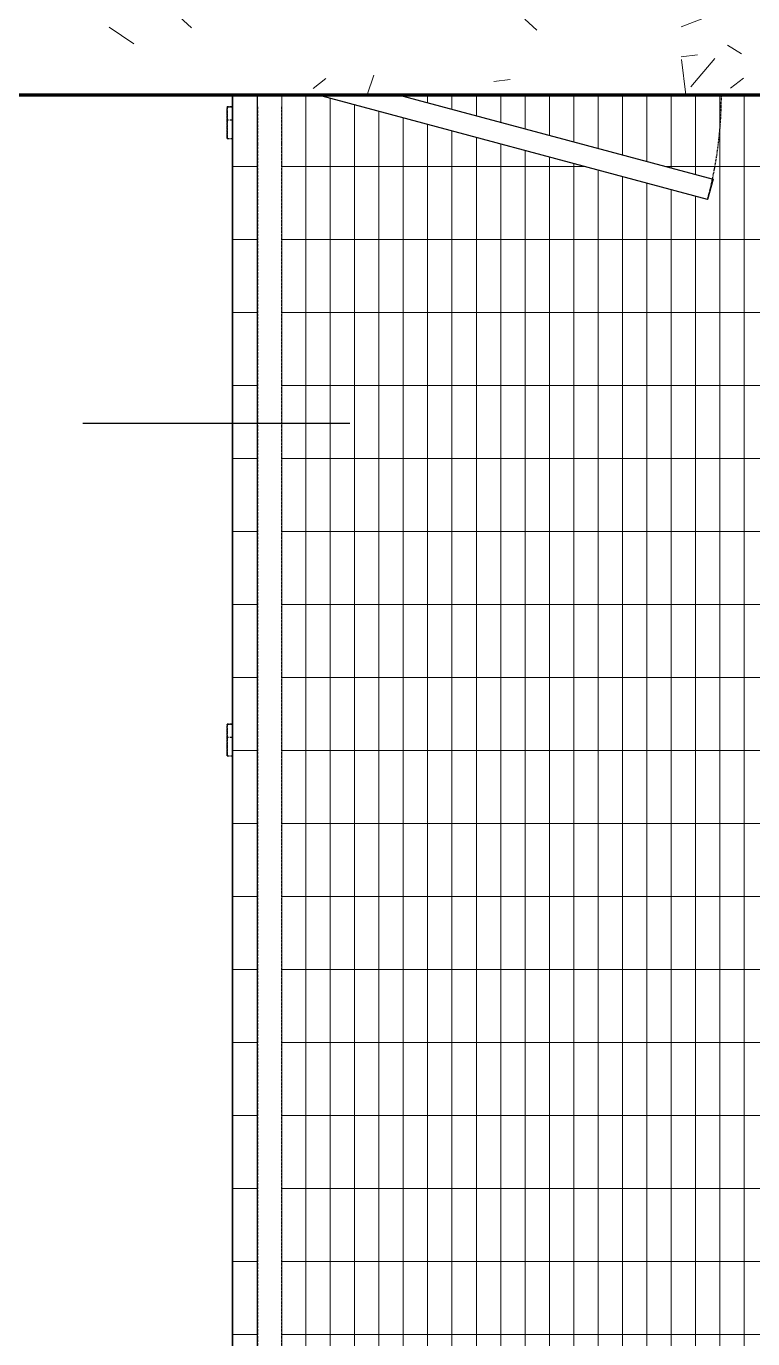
# Model space of a CAD drawing. Header units: millimetres. Extents: x -4391136 to -1798569, y -886572 to -291056.
# Drawn here: x -2309737 to -2308245, y -371537 to -368840 of the extents above; entities that cross this region are included whole.
import ezdxf

# ---------------------------------------------------------------- set-up
doc = ezdxf.new("R2010")
doc.units = ezdxf.units.MM
doc.linetypes.add('Xref-C-1-PP17-AR-2214-01-B$0$DPA_Hidden 50', pattern=[3, 2, -1])
doc.linetypes.add('Xref-C-1-PP17-AR-2214-01-B$0$Hidden', pattern=[7.143800000000001, 4.7625, -2.3813])
for name, color, linetype in [('_PP-Dim', 7, 'Continuous'), ('Xref-C-1-PP17-AR-2214-01-B$0$A-DETL-MBND', 7, 'Xref-C-1-PP17-AR-2214-01-B$0$Hidden'), ('Xref-C-1-PP17-AR-2214-01-B$0$A-DOOR-E', 7, 'Continuous'), ('Xref-C-1-PP17-AR-2214-01-B$0$A-DOOR-IDEN', 7, 'Continuous'), ('Xref-C-1-PP17-AR-2214-01-B$0$A-DOOR-OPNG', 7, 'Xref-C-1-PP17-AR-2214-01-B$0$DPA_Hidden 50'), ('Xref-C-1-PP17-AR-2214-01-B$0$A-FLOR-E', 7, 'Continuous'), ('Xref-C-1-PP17-AR-2214-01-B$0$A-FLOR-HRAL', 7, 'Continuous'), ('Xref-C-1-PP17-AR-2214-01-B$0$A-FLOR-PATT', 7, 'Continuous'), ('Xref-C-1-PP17-AR-2214-01-B$0$A-Wall', 7, 'Continuous'), ('Xref-C-1-PP17-AR-2214-01-B$0$A-WALL-PATT', 7, 'Continuous'), ('Xref-C-1-PP17-AR-2214-01-B$0$WALL-E', 7, 'Continuous')]:
    doc.layers.add(name, color=color, linetype=linetype)

# ---------------------------------------------------------------- blocks, each defined once
blk = doc.blocks.new('Xref-C-1-PP17-AR-2214-01-B$0$Handrail Type - Handrail_Internal_-27064389-ENTRANCE 2 - LOWER ROOF FLOOR PLAN01-flat-1')
at = {"layer": 'Xref-C-1-PP17-AR-2214-01-B$0$A-DETL-MBND', "color": 7}
for p, q in [((-2733004.878804117, -497478.9466690928), (-2733004.878804117, -501848.9466707962)), ((-2732954.878804117, -501848.9466707962), (-2732954.878804117, -497478.9466690928)), ((-2733004.878804117, -501848.9466707962), (-2733004.878804117, -501923.9466707961)), ((-2732954.878804117, -501923.9466707961), (-2732954.878804117, -501848.9466707962))]:
    blk.add_line(p, q, dxfattribs=at)
blk = doc.blocks.new('Xref-C-1-PP17-AR-2214-01-B$0$C-Channels - C125x65x13_4 kg_m-22771050-ENTRANCE 2 - LOWER ROOF FLOOR PLAN01-flat-1')
at = {"layer": 'Xref-C-1-PP17-AR-2214-01-B$0$A-DETL-MBND', "color": 7}
for p, q in [((-750, -27.40000000002328), (-750, 37.59999999997672)), ((-750, 37.59999999997672), (-750, -27.40000000002328)), ((-750, 35.84264068712946), (-750, 31.59999999997672)), ((-750, 31.59999999997672), (-750, 35.84264068712946)), ((-750, 31.59999999997672), (-750, -19.40000000002328)), ((-750, -19.40000000002328), (-750, 31.59999999997672)), ((749.9999999967404, 37.59999999939464), (739.9911801032722, 37.59999999939464)), ((750, 37.59999999997672), (739.9911801065318, 37.59999999997672)), ((750, 37.59999999997672), (739.9911801065318, 37.59999999997672)), ((750, -27.40000000002328), (750, 37.59999999997672)), ((750, 37.59999999997672), (750, -27.40000000002328)), ((750, 35.84264068712946), (750, 31.59999999997672)), ((750, 31.59999999997672), (750, 35.84264068712946)), ((750, 31.59999999997672), (750, -19.40000000002328)), ((750, -19.40000000002328), (750, 31.59999999997672)), ((739.9911801065318, 0), (750, 0)), ((739.9911801065318, -27.40000000002328), (750, -27.40000000002328)), ((750, -27.40000000002328), (739.9911801065318, -27.40000000002328))]:
    blk.add_line(p, q, dxfattribs=at)
blk = doc.blocks.new('Xref-C-1-PP17-AR-2214-01-B$0$C-Channels - C125x65x13_4 kg_m-22771050-ENTRANCE 2 - LOWER ROOF FLOOR PLAN01-flat-2')
at = {"layer": 'Xref-C-1-PP17-AR-2214-01-B$0$A-DETL-MBND', "color": 7}
for p, q in [((-750, -27.40000000002328), (-750, 37.59999999997672)), ((-750, 37.59999999997672), (-750, -27.40000000002328)), ((-750, 35.84264068712946), (-750, 31.59999999997672)), ((-750, 31.59999999997672), (-750, 35.84264068712946)), ((-750, 31.59999999997672), (-750, -19.40000000002328)), ((-750, -19.40000000002328), (-750, 31.59999999997672)), ((749.9999999967404, 37.59999999939464), (739.9911801032722, 37.59999999939464)), ((750, 37.59999999997672), (739.9911801065318, 37.59999999997672)), ((750, 37.59999999997672), (739.9911801065318, 37.59999999997672)), ((750, -27.40000000002328), (750, 37.59999999997672)), ((750, 37.59999999997672), (750, -27.40000000002328)), ((750, 35.84264068712946), (750, 31.59999999997672)), ((750, 31.59999999997672), (750, 35.84264068712946)), ((750, 31.59999999997672), (750, -19.40000000002328)), ((750, -19.40000000002328), (750, 31.59999999997672)), ((739.9911801065318, 0), (750, 0)), ((739.9911801065318, -27.40000000002328), (750, -27.40000000002328)), ((750, -27.40000000002328), (739.9911801065318, -27.40000000002328))]:
    blk.add_line(p, q, dxfattribs=at)
blk = doc.blocks.new('Xref-C-1-PP17-AR-2214-01-B$0$DPA-AR_AC-SG-SW - A7_900x1350mm_TYP-23332152-ENTRANCE 2 - LOWER ROOF FLOOR PLAN01-flat-1')
at = {"layer": 'Xref-C-1-PP17-AR-2214-01-B$0$A-DOOR-E', "color": 7}
for p, q in [((-397.8155742981471, 273.3353366337251), (-386.6837831083685, 314.869457846391)), ((-386.6837831083685, 314.869457846391), (415.0213472764008, 100)), ((248.9204953559674, 99.99999999994179), (-397.8155742981471, 273.3353366337251))]:
    blk.add_line(p, q, dxfattribs=at)
at = {"layer": 'Xref-C-1-PP17-AR-2214-01-B$0$A-DOOR-OPNG', "color": 7}
blk.add_arc((415, 100), 830.0000000000076, 164.9960701521514, 180, dxfattribs=at)
blk = doc.blocks.new('Xref-C-1-PP17-AR-2214-01-B$0$Top Rail Type - Top Rail_Internal_-V30-ENTRANCE 2 - LOWER ROOF FLOOR PLAN01-flat-1')
at = {"layer": 'Xref-C-1-PP17-AR-2214-01-B$0$A-FLOR-HRAL', "color": 7, "lineweight": 9}
for p, q in [((-2733004.878804114, -501848.9466707957), (-2733004.878804114, -497478.9466690923)), ((-2732954.878804114, -501848.9466707957), (-2732954.878804114, -497478.9466690923)), ((-2733004.878804114, -501948.9466707956), (-2733004.878804114, -501848.9466707957)), ((-2732954.878804114, -501948.9466707956), (-2732954.878804114, -501848.9466707957)), ((-2733004.878804114, -501948.9466707956), (-2732954.878804114, -501948.9466707956))]:
    blk.add_line(p, q, dxfattribs=at)
blk = doc.blocks.new('Xref-C-1-PP17-AR-2214-01-B$0$Top Rail Type - Top Rail_Internal_-12767179-ENTRANCE 2 - LOWER ROOF FLOOR PLAN01-flat-1')
at = {"layer": 'Xref-C-1-PP17-AR-2214-01-B$0$A-FLOR-HRAL', "color": 7, "lineweight": 9}
for p, q in [((-2733004.878804117, -497478.9466690928), (-2733004.878804117, -501848.9466707962)), ((-2732954.878804117, -501848.9466707962), (-2732954.878804117, -497478.9466690928))]:
    blk.add_line(p, q, dxfattribs=at)
at = {"layer": 'Xref-C-1-PP17-AR-2214-01-B$0$A-FLOR-HRAL', "color": 7, "lineweight": 9, "flags": 128}
for points in [[(-2733004.878804117, -501848.9466707962), (-2733004.878804117, -501851.9458708602), (-2733004.878804117, -501854.9402728439), (-2733004.878804117, -501857.9250863429), (-2733004.878804117, -501860.8955362923), (-2733004.878804117, -501863.8468706059), (-2733004.878804117, -501866.7743677783), (-2733004.878804117, -501869.6733444385), (-2733004.878804117, -501872.5391628424), (-2733004.878804117, -501875.3672382918), (-2733004.878804117, -501878.1530464693), (-2733004.878804117, -501880.8921306762), (-2733004.878804117, -501883.5801089618), (-2733004.878804117, -501886.2126811345), (-2733004.878804117, -501888.7856356403), (-2733004.878804117, -501891.2948563008), (-2733004.878804117, -501893.7363288984), (-2733004.878804117, -501896.1061475975), (-2733004.878804117, -501898.4005211941), (-2733004.878804117, -501900.6157791794), (-2733004.878804117, -501902.7483776137), (-2733004.878804117, -501904.794904794), (-2733004.878804117, -501906.7520867136), (-2733004.878804117, -501908.6167922989), (-2733004.878804117, -501910.3860384188), (-2733004.878804117, -501912.0569946568), (-2733004.878804117, -501913.6269878395), (-2733004.878804117, -501915.0935063126), (-2733004.878804117, -501916.4542039594), (-2733004.878804117, -501917.7069039541), (-2733004.878804117, -501918.8496022437), (-2733004.878804117, -501919.8804707549), (-2733004.878804117, -501920.7978603179), (-2733004.878804117, -501921.6003033051), (-2733004.878804117, -501922.2865159788), (-2733004.878804117, -501922.8554005453), (-2733004.878804117, -501923.3060469106), (-2733004.878804117, -501923.6377341365), (-2733004.878804117, -501923.8499315944), (-2733004.878804117, -501923.9422998134), (-2733004.878804117, -501923.9466707961)], [(-2732954.878804117, -501923.9466707961), (-2732954.878804117, -501923.8866787957), (-2732954.878804117, -501923.7067987689), (-2732954.878804117, -501923.4073184852), (-2732954.878804117, -501922.9887170494), (-2732954.878804117, -501922.4516641343), (-2732954.878804117, -501921.7970189101), (-2732954.878804117, -501921.0258286694), (-2732954.878804117, -501920.1393271524), (-2732954.878804117, -501919.138932572), (-2732954.878804117, -501918.0262453464), (-2732954.878804117, -501916.8030455377), (-2732954.878804117, -501915.4712900046), (-2732954.878804117, -501914.033109272), (-2732954.878804117, -501912.4908041222), (-2732954.878804117, -501910.8468419144), (-2732954.878804117, -501909.1038526375), (-2732954.878804117, -501907.2646247025), (-2732954.878804117, -501905.3321004818), (-2732954.878804117, -501903.3093716017), (-2732954.878804117, -501901.1996739972), (-2732954.878804117, -501899.0063827343), (-2732954.878804117, -501896.733006611), (-2732954.878804117, -501894.3831825444), (-2732954.878804117, -501891.9606697515), (-2732954.878804117, -501889.4693437364), (-2732954.878804117, -501886.9131900886), (-2732954.878804117, -501884.2962981092), (-2732954.878804117, -501881.622854267), (-2732954.878804117, -501878.8971355017), (-2732954.878804117, -501876.123502382), (-2732954.878804117, -501873.3063921291), (-2732954.878804117, -501870.4503115185), (-2732954.878804117, -501867.5598296701), (-2732954.878804117, -501864.6395707381), (-2732954.878804117, -501861.6942065137), (-2732954.878804117, -501858.7284489516), (-2732954.878804117, -501855.747042631), (-2732954.878804117, -501852.7547571663), (-2732954.878804117, -501849.7563795755), (-2732954.878804117, -501848.9466707962)]]:
    blk.add_lwpolyline(points, dxfattribs=at)
blk = doc.blocks.new('W-1-PP17-ENT2_REV00_20260526-152612_EX_LOPF-1')
at = {"layer": 'Xref-C-1-PP17-AR-2214-01-B$0$A-FLOR-PATT', "lineweight": 9}
h = blk.add_hatch(dxfattribs=at)
h.set_pattern_fill('ACET-2D-FP_19', angle=-89.99999999999999, style=0, pattern_type=2)
h.set_pattern_definition([(0, (-2850021.692329207, -514912.8657087464), (-1.722546424198833e-14, 50.00000000000001), []), (90, (-2850021.692329207, -514912.8657087464), (-150, -5.167639272596499e-14), [])])
h.paths.add_polyline_path([(-959.999998299405, -5134.580956430233), (-959.999998299405, -5187.499999996799), (-734.9999982989393, -5187.499999996799), (-734.9999982989393, -5139.999999996799), (-729.999998299405, -5139.999999996799), (-729.999998299405, -5067.499999997264), (-959.999998299405, -5067.499999997264)], flags=17)
h.paths.add_polyline_path([(-935.3241773564368, -5637.499999997264), (-959.999998299405, -5637.499999997264), (-959.999998299405, -5757.499999996799), (-729.999998299405, -5757.499999996799), (-729.999998299405, -5684.999999996799), (-734.9999982989393, -5684.999999996799), (-734.9999982989393, -5637.499999997264)], flags=17)
h.paths.add_polyline_path([(-967.499998299405, -5632.333333330287), (-967.499998299405, -5632.499999996799), (-904.999998299405, -5632.499999996799), (-904.999998299405, -5192.499999997264), (-967.499998299405, -5192.66666666331)], flags=17)
h.paths.add_polyline_path([(-5300.000000002328, -7187.865904628357), (-5300.000000002328, -7239.999999996333), (-729.999998299405, -7239.999999996333), (-729.999998299405, -7187.865904628357)])
h.paths.add_polyline_path([(-5300.000000002328, -7065.021347273199), (-5300.000000002328, -7091.186842382944), (-5300.000000002328, -7137.865904628357), (-729.999998299405, -7137.865904628357), (-729.999998299405, -5762.499999997264), (-1009.999998299405, -5762.499999997264), (-1009.999998299405, -5632.499999996799), (-1002.499998299405, -5632.499999996799), (-1002.499998299405, -5192.499999997264), (-1009.999998299405, -5192.499999997264), (-1009.999998299405, -5062.499999996799), (-729.999998299405, -5062.499999996799), (-729.999998299405, -4899.999999996799), (-2750.000000002794, -4899.999999996799), (-2750.000000002794, -6079.999999996799), (-3550.000000002794, -6079.999999996799), (-3550.000000002794, -4899.999999996799), (-3750.000000002794, -4899.999999996799), (-3750.000000002794, -5749.999999997264), (-4209.978652725928, -5749.999999997264), (-5011.683783110697, -5964.869457843306), (-5022.815574300475, -5923.335336630291), (-4376.079504647758, -5749.999999997264), (-5300.000000002328, -5749.999999997264), (-5300.000000002328, -6898.920495353232), (-5126.664663368836, -6252.184425699583), (-5085.130542156287, -6263.316216888896)])
at = {"layer": 'Xref-C-1-PP17-AR-2214-01-B$0$A-WALL-PATT', "lineweight": 9}
h = blk.add_hatch(dxfattribs=at)
h.set_pattern_fill('ACET-2D-FP_6', angle=-39.99999999997265, style=0, pattern_type=2)
h.set_pattern_definition([(140.0000000000273, (-5300.000273352955, -7452.49991474679), (-385.17504819663, -459.0337474662813), [76.2000000016863, -838.2000000185496]), (85.00000000002728, (-5300.000273352955, -7452.49991474679), (-746.182703292987, 65.28252745699113), [60.95999998934607, -670.5599998828066]), (190.4510000000273, (-5294.686775229871, -7391.771650662238), (127.8976821521067, -693.3830033084379), [64.75999999792225, -712.3599999771448]), (136.1840000000273, (-5503.19981222041, -7452.499724316935), (-622.306418101827, -648.5724861947823), [114.3000000090041, -1257.300000099045]), (186.6360000000273, (-5489.186372125987, -7362.140300709347), (122.2199233644646, -1050.534318669234), [97.13999999808287, -1068.539999978911]), (81.18400000002735, (-5503.19981222041, -7452.499724316935), (-1110.274966523866, 172.1971373409029), [91.44000001127148, -1005.840000123987]), (111.0000000000273, (-5452.400153682567, -7350.900385513029), (-559.4256646492287, -214.7433929350229), [76.20000000026224, -838.2000000028846]), (56.00000000002737, (-5452.400153682567, -7350.900385513029), (-620.9765001018534, 418.8539380771107), [60.96000000798914, -670.5600000878804]), (161.4510000000273, (-5418.311747249216, -7300.362332455406), (-224.2969171917646, -668.4524659444579), [64.76000000175955, -712.360000019355]), (127.5000000000273, (-5300.000273352955, -7452.49991474679), (-206.9121046008077, -158.7692419998349), [33.52799999595497, -628.9039999241251, 33.52799999595497, -1320.291999840712]), (127.5000000000273, (-5300.000273352955, -7452.49991474679), (-206.9121046008077, -158.7692419998349), [-695.959999916035, -647.1919999219186, 33.52799999595497, -639.571999922838]), (97.50000000002731, (-5300.000273352955, -7452.49991474679), (-359.3065578895622, -47.30360574601231), [33.52800000462985, -354.5840000489642, 33.52800000462985, -870.2040001201657]), (97.50000000002731, (-5300.000273352955, -7452.49991474679), (-359.3065578895622, -47.30360574601231), [-421.6400000582239, -613.6640000847402, 33.52800000462985, -223.0120000307955]), (57.50000000002731, (-5300.000251204241, -7679.067727875954), (-229.4741615089589, 146.1911639207974), [33.52800000332779, -220.4720000218828, -1844.040000183029]), (57.50000000002731, (-5300.000251204241, -7679.067727875954), (-229.4741615089589, 146.1911639207974), [-254.0000000252106, 33.52800000332779, -758.9520000753291, -1051.560000104372]), (57.50000000002731, (-5300.000251204241, -7679.067727875954), (-229.4741615089589, 146.1911639207974), [-1046.480000103867, 33.52800000332779, -1018.032000101044]), (47.50000000002732, (-5299.999580374919, -7780.668140097114), (-350.416859014542, 321.097891815938), [33.52800000205954, -296.6720000182238, 33.52800000205954, -1239.52000007614]), (47.50000000002732, (-5299.999580374919, -7780.668140097114), (-350.416859014542, 321.097891815938), [-363.7280000223428, -492.7600000302689, 33.52800000205954, -713.2320000438118])])
h.paths.add_polyline_path([(-5500.000000002328, -9752.170847279544), (-5500.000000002328, -9905.01763978327), (-5300.000000002328, -9905.01763978327), (-5300.000000002328, -4899.999999996799), (-5500.000000002328, -4899.999999996799)])
at = {"layer": 'Xref-C-1-PP17-AR-2214-01-B$0$A-DOOR-IDEN', "color": 7}
blk.add_line((-4625.000000001863, -6998.25656134967), (-4625.000000001863, -7546.274521124607), dxfattribs=at)
at = {"layer": 'Xref-C-1-PP17-AR-2214-01-B$0$A-FLOR-E', "color": 7}
for p, q in [((-5300.000000001863, -6898.920495356026), (-5300.000000001863, -5750.000000000058)), ((-5300.000000001863, -7239.999999999127), (-5300.000000001863, -7065.021347276459)), ((-5300.000000001863, -7239.999999999127), (970.0000017015263, -7239.999999999127))]:
    blk.add_line(p, q, dxfattribs=at)
at = {"layer": 'Xref-C-1-PP17-AR-2214-01-B$0$A-Wall', "color": 7, "lineweight": 70}
blk.add_line((-5300.000000001863, -9905.017639786063), (-5300.000000001863, -5750.000000000058), dxfattribs=at)
at = {"layer": 'Xref-C-1-PP17-AR-2214-01-B$0$WALL-E', "color": 7}
for p, q in [((-5300.000000001863, -6200.000000000524), (-5300.000000001863, -6898.920495356026)), ((-5300.000000001863, -7065.021347275993), (-5300.000000001863, -7100.000000000524))]:
    blk.add_line(p, q, dxfattribs=at)
at = {"color": 7, "rotation": 270}
for name, p in [('Xref-C-1-PP17-AR-2214-01-B$0$C-Channels - C125x65x13_4 kg_m-22771050-ENTRANCE 2 - LOWER ROOF FLOOR PLAN01-flat-1', (-5247.599998298567, -6500.008819893061)), ('Xref-C-1-PP17-AR-2214-01-B$0$C-Channels - C125x65x13_4 kg_m-22771050-ENTRANCE 2 - LOWER ROOF FLOOR PLAN01-flat-2', (-3979.266664397437, -6500.008819893061)), ('Xref-C-1-PP17-AR-2214-01-B$0$DPA-AR_AC-SG-SW - A7_900x1350mm_TYP-23332152-ENTRANCE 2 - LOWER ROOF FLOOR PLAN01-flat-1', (-5400.000000001863, -6650.000000000524)), ('Xref-C-1-PP17-AR-2214-01-B$0$Top Rail Type - Top Rail_Internal_-V30-ENTRANCE 2 - LOWER ROOF FLOOR PLAN01-flat-1', (496648.9466707949, -2740142.744708746)), ('Xref-C-1-PP17-AR-2214-01-B$0$Handrail Type - Handrail_Internal_-27064389-ENTRANCE 2 - LOWER ROOF FLOOR PLAN01-flat-1', (496648.9466707949, -2740142.744708746)), ('Xref-C-1-PP17-AR-2214-01-B$0$Top Rail Type - Top Rail_Internal_-12767179-ENTRANCE 2 - LOWER ROOF FLOOR PLAN01-flat-1', (496648.9466707949, -2740142.744708746))]:
    blk.add_blockref(name, p, dxfattribs=at)

msp = doc.modelspace()

# ---------------------------------------------------------------- block references
at = {"layer": '_PP-Dim', "color": 7, "rotation": 270}
msp.add_blockref('W-1-PP17-ENT2_REV00_20260526-152612_EX_LOPF-1', (-2302074.573009264, -374281.0414471148), dxfattribs=at)

doc.saveas('drawing.dxf')
